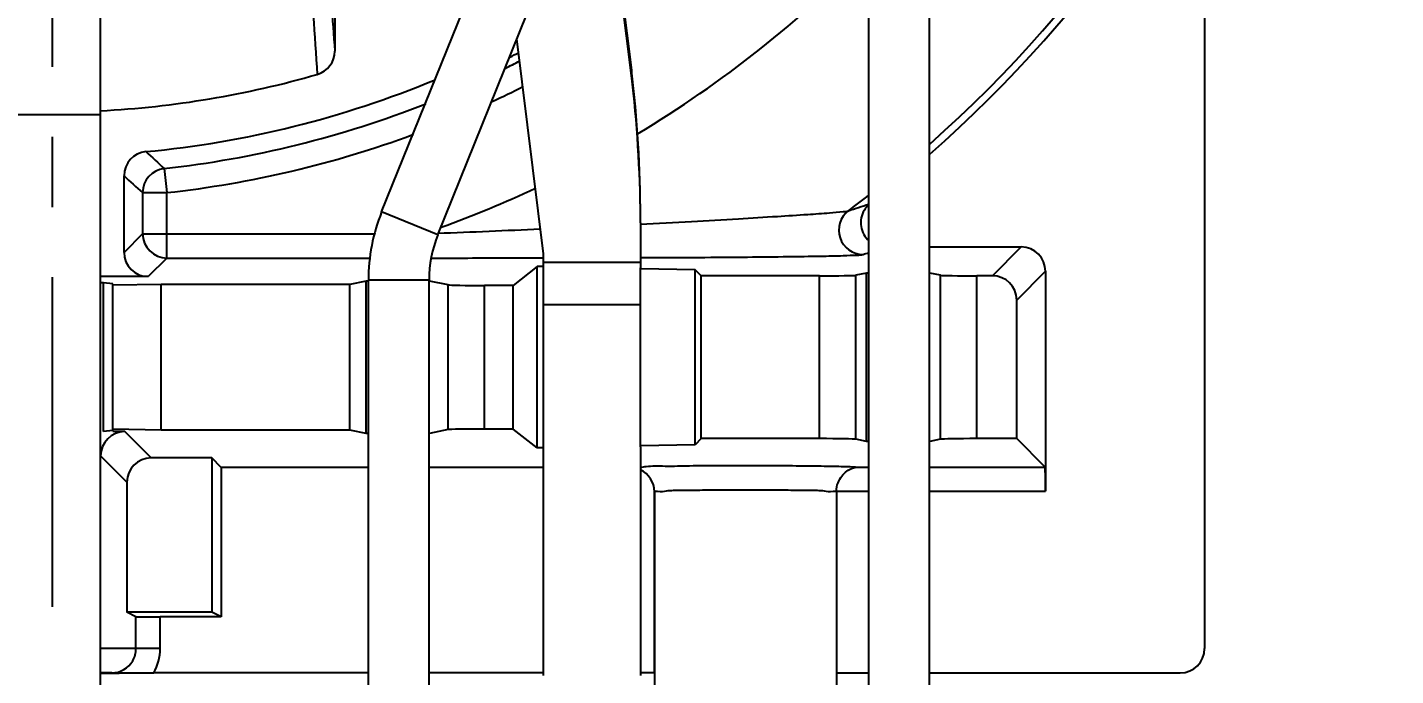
# Model space of a CAD drawing. Header units: millimetres. Extents: x 0 to 420, y 0 to 297.
# Drawn here: x 69.39 to 103.23, y 196.36 to 212.38 of the extents above; entities that cross this region are included whole.
import ezdxf

# ---------------------------------------------------------------- set-up
doc = ezdxf.new("R2010")
doc.units = ezdxf.units.MM
doc.header["$LTSCALE"] = 23.1
doc.linetypes.add('CENTER', pattern=[0.6, 0.375, -0.075, 0.075, -0.075])
doc.layers.get('0').update_dxf_attribs({"linetype": 'CONTINUOUS'})
for name, color, linetype in [('AUSFORMSCHRAEGEN', 7, 'CONTINUOUS'), ('BEZUGSACHSEN', 7, 'CONTINUOUS'), ('FASEN', 7, 'CONTINUOUS'), ('RUNDUNGEN', 7, 'CONTINUOUS'), ('ZEICHNUNGSBEMASSUNGEN', 7, 'CONTINUOUS')]:
    doc.layers.add(name, color=color, linetype=linetype)
doc.styles.get("Standard").update_dxf_attribs({"font": 'txt', "width": 0.7})
doc.dimstyles.new('DIMSTYLE_4', dxfattribs={"dimtxt": 3.5, "dimasz": 3.5, "dimexe": 0.18, "dimexo": 0.0625, "dimgap": 0.09, "dimtad": 1, "dimdec": 4, "dimlfac": 0.333333, "dimdsep": 46, "dimtxsty": 'STANDARD', "dimblk": '_FILLED', "dimblk1": '_FILLED', "dimblk2": '_FILLED', "dimcen": 0.09, "dimclrt": 5, "dimadec": 0, "dimazin": 0, "dimtp": 0.2, "dimtm": 0.2, "dimtfac": 1, "dimtdec": 4, "dimtofl": 0, "dimtmove": 0, "dimatfit": 3, "dimldrblk": '_FILLED', "dimfxl": 1, "dimtolj": 1, "dimarcsym": 0})

# ---------------------------------------------------------------- blocks, each defined once
blk = doc.blocks.new('_FILLED')
at = {"color": 0, "linetype": 'BYBLOCK'}
blk.add_solid([(0, 0), (-1, 0.125), (-1, -0.125)], dxfattribs=at)
blk = doc.blocks.new('*D18')
at = {"layer": 'ZEICHNUNGSBEMASSUNGEN', "color": 2, "linetype": 'CONTINUOUS'}
for p, q in [((107.501, 263.63), (107.501, 175.403)), ((32.501, 204.23), (32.501, 175.403)), ((32.501, 176.903), (70.001, 176.903)), ((107.501, 176.903), (70.001, 176.903))]:
    blk.add_line(p, q, dxfattribs=at)
at = {"layer": 'ZEICHNUNGSBEMASSUNGEN', "color": 2, "linetype": 'CONTINUOUS', "xscale": 3.5, "yscale": 3.5, "zscale": 3.5, "rotation": 180}
blk.add_blockref('_FILLED', (32.501, 176.903), dxfattribs=at)
at = {"layer": 'ZEICHNUNGSBEMASSUNGEN', "color": 2, "linetype": 'CONTINUOUS', "xscale": 3.5, "yscale": 3.5, "zscale": 3.5}
blk.add_blockref('_FILLED', (107.501, 176.903), dxfattribs=at)
at = {"layer": 'ZEICHNUNGSBEMASSUNGEN', "color": 5, "linetype": 'CONTINUOUS', "insert": (66.599, 181.309), "char_height": 3.5, "width": 22, "attachment_point": 2, "line_spacing_factor": 0.9}
blk.add_mtext('\\Q15.0;25{\\Ftxt.shx;\\W1.000000;\\H3.500000; }[.984]', dxfattribs=at)
blk = doc.blocks.new('*D19')
at = {"layer": 'ZEICHNUNGSBEMASSUNGEN', "color": 2, "linetype": 'CONTINUOUS'}
for p, q in [((99.701, 271.43), (23.889, 271.43)), ((25.389, 271.43), (25.389, 233.93)), ((25.389, 196.43), (25.389, 233.93)), ((40.301, 196.43), (23.889, 196.43))]:
    blk.add_line(p, q, dxfattribs=at)
at = {"layer": 'ZEICHNUNGSBEMASSUNGEN', "color": 2, "linetype": 'CONTINUOUS', "xscale": 3.5, "yscale": 3.5, "zscale": 3.5}
for p, rotation in [((25.389, 271.43), 90), ((25.389, 196.43), 270)]:
    blk.add_blockref('_FILLED', p, dxfattribs=dict(at, rotation=rotation))
at = {"layer": 'ZEICHNUNGSBEMASSUNGEN', "color": 5, "linetype": 'CONTINUOUS', "insert": (20.984, 234.564), "char_height": 3.5, "width": 22, "attachment_point": 2, "rotation": 90, "line_spacing_factor": 0.9}
blk.add_mtext('\\Q15.0;25{\\Ftxt.shx;\\W1.000000;\\H3.500000; }[.984]', dxfattribs=at)

msp = doc.modelspace()

# ---------------------------------------------------------------- linework, layer by layer
at = {"color": 3, "linetype": 'CONTINUOUS'}
for p, q in [((90.20021, 185.92731), (90.20021, 235.13029)), ((78.15128, 207.82056), (83.88276, 222.00647)), ((83.5932, 217.28559), (84.32759, 211.32723)), ((71.20121, 188.08719), (71.20121, 215.63029)), ((77.82361, 185.91554), (77.82361, 206.13483))]:
    msp.add_line(p, q, dxfattribs=at)
at = {"color": 7, "linetype": 'CONTINUOUS'}
for p, q in [((91.70021, 185.92731), (91.70021, 235.13029)), ((79.54206, 207.25865), (85.27354, 221.44456)), ((84.32759, 211.1965), (83.58086, 217.25503)), ((82.15121, 206.78371), (81.49646, 212.09596)), ((84.55121, 207.55433), (84.55121, 206.44263)), ((82.15121, 196.36209), (82.15121, 206.78371)), ((79.32361, 185.91554), (79.32361, 206.13483)), ((84.55121, 202.01611), (84.55121, 196.36209))]:
    msp.add_line(p, q, dxfattribs=at)
at = {"color": 9, "linetype": 'CONTINUOUS'}
for p, q in [((84.32759, 211.32723), (84.32759, 211.1965)), ((68.80121, 210.23029), (71.20121, 210.23029)), ((79.54206, 207.25865), (78.15128, 207.82056)), ((84.55121, 206.5736), (82.15121, 206.5736)), ((79.32361, 206.13483), (77.82361, 206.13483)), ((84.55121, 205.52805), (82.15121, 205.52805))]:
    msp.add_line(p, q, dxfattribs=at)
at = {"color": 3, "linetype": 'CONTINUOUS'}
for centre, radius, start, end in [((54.77787, 207.68504), 29.77334, 0.000045, 7.026627), ((82.32361, 206.13483), 4.5, 158, 180)]:
    msp.add_arc(centre, radius, start, end, dxfattribs=at)
at = {"color": 7, "linetype": 'CONTINUOUS'}
for centre, radius, start, end in [((54.77786, 207.55431), 29.77335, 0.251613, 7.026627), ((54.78575, 207.55433), 29.76545, 0.000004, 0.251637), ((82.32361, 206.13483), 3, 158, 180)]:
    msp.add_arc(centre, radius, start, end, dxfattribs=at)
at = {"layer": 'AUSFORMSCHRAEGEN', "color": 7, "linetype": 'CONTINUOUS'}
for p, q in [((82.00121, 206.47016), (81.40121, 206.00411)), ((82.15121, 206.47016), (82.00121, 206.47016)), ((82.00121, 201.99042), (82.00121, 206.47016)), ((84.55121, 202.01611), (84.55121, 206.44263)), ((85.90121, 206.39423), (84.55121, 206.41779)), ((77.77121, 206.11146), (77.36439, 206.03029)), ((77.82361, 206.11146), (77.77121, 206.11146)), ((77.77121, 202.34913), (77.77121, 206.11146)), ((86.05307, 206.24237), (85.90121, 206.39423)), ((85.90121, 202.06635), (85.90121, 206.39423)), ((86.05307, 202.21821), (86.05307, 206.24237)), ((90.20021, 206.31045), (90.14621, 206.31045)), ((90.14621, 202.15014), (90.14621, 206.31045)), ((71.27621, 206.06957), (71.20121, 206.06957)), ((71.50121, 206.04077), (71.27621, 206.06957)), ((71.27621, 202.39102), (71.27621, 206.06957)), ((71.50121, 202.41982), (71.50121, 206.04077)), ((72.70121, 206.03029), (71.50121, 206.00935)), ((77.36439, 206.03029), (72.70121, 206.03029)), ((72.70121, 202.43029), (72.70121, 206.03029)), ((77.36439, 202.43029), (77.36439, 206.03029)), ((81.40121, 202.45647), (81.40121, 206.00411)), ((71.50121, 202.41982), (71.27621, 202.39102)), ((72.70121, 202.43029), (71.50121, 202.45124)), ((77.36439, 202.43029), (72.70121, 202.43029)), ((77.77121, 202.34913), (77.36439, 202.43029)), ((82.00121, 201.99042), (81.40121, 202.45647)), ((77.82361, 202.34913), (77.77121, 202.34913)), ((85.90121, 202.06635), (84.55121, 202.04279)), ((86.05307, 202.21821), (85.90121, 202.06635)), ((90.20021, 202.15014), (90.14621, 202.15014)), ((74.18618, 201.50605), (73.95054, 201.74169)), ((73.95054, 201.74169), (73.95054, 197.93029)), ((82.15121, 201.99042), (82.00121, 201.99042)), ((74.18618, 201.50605), (74.18618, 197.81248)), ((71.85054, 201.14178), (71.85054, 197.93029)), ((73.95054, 197.93029), (71.85054, 197.93029)), ((72.07589, 197.81762), (71.85054, 197.93029)), ((74.18618, 197.81248), (72.6758, 197.81248)), ((74.18618, 197.81248), (73.95054, 197.93029))]:
    msp.add_line(p, q, dxfattribs=at)
at = {"layer": 'AUSFORMSCHRAEGEN', "color": 9, "linetype": 'CONTINUOUS'}
for p, q in [((72.07589, 197.03029), (72.07589, 197.81762)), ((72.6758, 197.03029), (72.6758, 197.81248))]:
    msp.add_line(p, q, dxfattribs=at)
at = {"layer": 'AUSFORMSCHRAEGEN', "color": 7, "linetype": 'CONTINUOUS'}
msp.add_arc((70.00121, 233.93029), 24.99578, 296.925798, 297.492682, dxfattribs=at)
msp.add_ellipse((72.6758, 197.81772), major_axis=(0.6, 0), ratio=0.00872687, start_param=-3.12413936, end_param=-1.57079633, dxfattribs=at)
at = {"layer": 'BEZUGSACHSEN', "color": 7, "linetype": 'CENTER'}
msp.add_line((70.00121, 233.93029), (70.00121, 198.06379), dxfattribs=at)
at = {"layer": 'BEZUGSACHSEN', "color": 7, "linetype": 'CONTINUOUS'}
for p, q in [((84.89621, 200.90596), (84.89621, 193.13029)), ((89.39621, 200.90596), (89.39621, 193.13029))]:
    msp.add_line(p, q, dxfattribs=at)
at = {"layer": 'FASEN', "color": 7, "linetype": 'CONTINUOUS'}
msp.add_line((76.99313, 213.23029), (76.99313, 211.79804), dxfattribs=at)
at = {"layer": 'RUNDUNGEN', "color": 7, "linetype": 'CONTINUOUS'}
for p, q in [((98.50121, 217.40164), (98.50121, 197.03027)), ((71.77992, 206.82133), (71.77992, 208.71361)), ((91.70021, 206.95454), (93.96878, 206.95454)), ((72.37983, 206.22143), (71.20121, 206.22143)), ((79.79739, 206.01845), (79.33121, 206.11146)), ((88.9803, 206.24237), (86.05307, 206.24237)), ((90.14621, 206.31045), (89.87688, 206.25671)), ((91.97554, 206.25671), (91.70621, 206.31045)), ((93.25661, 206.24237), (92.87211, 206.24237)), ((94.56869, 206.35463), (94.56869, 200.91643)), ((81.40121, 206.00411), (80.69396, 206.00411)), ((93.85652, 202.21821), (93.85652, 205.64246)), ((71.80112, 202.39102), (71.50121, 202.39102)), ((79.79739, 202.44213), (79.33121, 202.34913)), ((81.40121, 202.45647), (80.69396, 202.45647)), ((88.9803, 202.21821), (86.05307, 202.21821)), ((90.14621, 202.15014), (89.87688, 202.20387)), ((91.97554, 202.20387), (91.70621, 202.15014)), ((93.85652, 202.21821), (92.87211, 202.21821)), ((94.5584, 201.51634), (93.85652, 202.21821)), ((73.95054, 201.74169), (72.45045, 201.74169)), ((77.82361, 201.50605), (74.18618, 201.50605)), ((82.15121, 201.50605), (79.32361, 201.50605)), ((84.89621, 196.43029), (84.89621, 200.90596)), ((89.39621, 200.91643), (89.39621, 196.43029)), ((71.47562, 196.43029), (71.20121, 196.43029)), ((71.20121, 196.4257), (71.47562, 196.4257)), ((77.82361, 196.43029), (72.515, 196.43029)), ((82.15121, 196.43029), (79.32361, 196.43029)), ((84.89621, 196.43029), (84.55121, 196.43029)), ((89.39621, 196.43029), (90.20021, 196.43029)), ((91.70021, 196.43029), (97.90123, 196.43029))]:
    msp.add_line(p, q, dxfattribs=at)
at = {"layer": 'RUNDUNGEN', "color": 9, "linetype": 'CONTINUOUS'}
for p, q in [((72.77477, 208.89374), (72.84083, 208.29748)), ((72.24092, 208.29748), (72.84083, 208.29748)), ((72.24092, 208.29748), (72.24092, 207.28233)), ((72.84083, 206.68242), (72.84083, 208.29748)), ((72.24092, 207.28233), (71.77992, 206.82133)), ((72.24092, 207.28233), (77.97264, 207.28233)), ((93.25661, 206.24237), (93.96878, 206.95454)), ((72.84083, 206.68242), (72.37983, 206.22143)), ((72.84083, 206.68242), (77.85784, 206.68242)), ((82.11521, 206.68447), (82.151, 206.68452)), ((84.5508, 206.69089), (84.5835, 206.69102)), ((88.9803, 202.21821), (88.9803, 206.24237)), ((89.87688, 202.20387), (89.87688, 206.25671)), ((91.97554, 202.20387), (91.97554, 206.25671)), ((92.87211, 202.21821), (92.87211, 206.24237)), ((93.85652, 205.64246), (94.56869, 206.35463)), ((79.79739, 202.44213), (79.79739, 206.01845)), ((80.69396, 202.45647), (80.69396, 206.00411)), ((72.45045, 201.74169), (71.80112, 202.39102)), ((71.85054, 201.14178), (71.20121, 201.79111)), ((89.93234, 201.51634), (90.20021, 201.51634)), ((91.70021, 201.51634), (94.5584, 201.51634)), ((89.39621, 200.91643), (90.20021, 200.91643)), ((91.70021, 200.91643), (94.56869, 200.91643)), ((72.6758, 197.03029), (71.20121, 197.03029)), ((71.47562, 196.43029), (71.47562, 196.4257))]:
    msp.add_line(p, q, dxfattribs=at)
at = {"layer": 'RUNDUNGEN', "color": 7, "linetype": 'CONTINUOUS'}
for centre, radius, start, end in [((70.00121, 233.93029), 32.8665, 311.327294, 60.8467), ((76.39207, 211.79748), 0.60103, 286.165938, 0.05366), ((70.00121, 233.93029), 23.63802, 272.900415, 286.107613), ((70.00121, 233.93029), 24.72871, 275.388612, 292.533479), ((72.3798, 208.71363), 0.59988, 95.385884, 180.002728), ((84.2963, 200.90611), 0.59991, 359.985497, 64.79613), ((71.47567, 197.03062), 0.60032, 269.994772, 329.981733)]:
    msp.add_arc(centre, radius, start, end, dxfattribs=at)
at = {"layer": 'RUNDUNGEN', "color": 9, "linetype": 'CONTINUOUS'}
for centre, radius, start, end in [((70.00121, 233.93029), 32.68185, 311.615269, 61.127094), ((70.00121, 233.93029), 28.18254, 300.914374, 315.819499), ((1503.86643, 308.65242), 1430.62867, 183.78831135, 183.90512018), ((70.00121, 233.93029), 25.18971, 296.407754, 297.331999), ((70.00121, 233.93029), 25.78962, 294.957231, 296.834959), ((70.00121, 233.93029), 25.18971, 276.321486, 291.518561), ((70.00121, 233.93029), 25.78962, 276.321486, 290.277095), ((122.26377, 262.88824), 73.2432, 227.0122674, 227.4929936), ((72.84104, 208.29729), 0.60012, 96.33972, 179.981766), ((123.05079, 265.0498), 76.17394, 227.6950625, 228.1621838), ((70.00121, 233.93029), 28.18254, 289.971022, 295.100987), ((70.00121, 233.93029), 32.68185, 307.055746, 308.197193), ((90.05762, 207.37016), 0.60031, 127.160145, 269.895601), ((67.77983, 274.45703), 70.12107, 288.2119862, 288.6470923), ((72.84105, 207.28255), 0.60013, 180.020902, 269.9791), ((66.31813, 555.50881), 348.46378, 272.174629, 272.5916974), ((67.72457, 273.40524), 70.27792, 288.5278949, 288.651491), ((71.4761, 197.0303), 0.59979, 329.981733, 359.99931), ((71.47494, 197.03056), 1.20086, 330.008652, 359.986984)]:
    msp.add_arc(centre, radius, start, end, dxfattribs=at)
at = {"layer": 'RUNDUNGEN', "color": 7, "linetype": 'CONTINUOUS'}
for centre, major_axis, ratio, start_param, end_param in [((72.38001, 206.82152), (0.42439, 0.42439), 0.99969546, -3.92683852, -2.35634678), ((93.9686, 206.35445), (0.42439, 0.42439), 0.99969546, -0.78524587, 0.78524587), ((88.9803, 206.25808), (0.9, 0), 0.01745506, -1.57079633, -0.08726646), ((92.87211, 206.25808), (0.9, 0), 0.01745506, -3.05432619, -1.57079633), ((93.25643, 205.64228), (0.42439, 0.42439), 0.99969546, -0.78524587, 0.78524587), ((80.69396, 206.01982), (0.9, 0), 0.01745506, -3.05432619, -1.57079633), ((71.8013, 201.79093), (-0.42439, 0.42439), 0.99969546, -0.78524587, 0.78524587), ((80.69396, 202.44077), (0.9, 0), 0.01745506, 1.57079633, 3.05432619), ((88.9803, 202.2025), (0.9, 0), 0.01745506, 0.08726646, 1.57079633), ((92.87211, 202.2025), (0.9, 0), 0.01745506, 1.57079633, 3.05432619), ((72.45063, 201.1416), (-0.42439, 0.42439), 0.99969546, -0.78524587, 0.78524587), ((94.55822, 200.91643), (0, 0.6), 0.01745506, -1.57079633, -0.01745329), ((97.90119, 197.03031), (-0.4243, 0.4243), 0.99992385, 2.35623257, 3.92695274)]:
    msp.add_ellipse(centre, major_axis=major_axis, ratio=ratio, start_param=start_param, end_param=end_param, dxfattribs=at)
at = {"layer": 'RUNDUNGEN', "color": 9, "linetype": 'CONTINUOUS'}
for points, knots in [([(76.82222, 214.13029), (76.85032, 213.74567), (76.90722, 212.96825), (76.96427, 212.19084), (76.99313, 211.79804)], [0, 0, 0, 0, 0.49473597, 1, 1, 1, 1]), ([(84.55293, 207.52138), (84.97348, 207.54303), (85.78116, 207.58584), (86.90912, 207.64973), (87.8681, 207.7062), (88.61854, 207.75728), (89.16255, 207.78988), (89.49409, 207.82864), (89.65335, 207.83314), (89.69502, 207.84855)], [0, 0, 0, 0, 0.24514857, 0.47085789, 0.65776832, 0.8042462, 0.90914817, 0.97413603, 1, 1, 1, 1]), ([(84.5835, 206.69102), (85.05196, 206.69285), (85.92424, 206.69697), (87.13206, 206.70604), (88.13567, 206.7152), (88.92351, 206.72976), (89.49569, 206.73506), (89.84487, 206.75958), (90.01246, 206.75516), (90.05652, 206.76989)], [0, 0, 0, 0, 0.25672587, 0.47801401, 0.66198511, 0.80656753, 0.9102765, 0.97454244, 1, 1, 1, 1]), ([(79.37474, 206.68243), (79.98016, 206.68247), (80.89364, 206.68286), (81.80713, 206.68398), (82.11521, 206.68447)], [0, 0, 0, 0, 0.66275086, 1, 1, 1, 1]), ([(84.55237, 201.51188), (84.60217, 201.5159), (84.77892, 201.55219), (85.21647, 201.53445), (85.79757, 201.55335), (86.48953, 201.55393), (87.22254, 201.5564), (87.95171, 201.55413), (88.62377, 201.54897), (89.19207, 201.5415), (89.61636, 201.5311), (89.84693, 201.52328), (89.93234, 201.51634)], [0, 0, 0, 0, 0.02883515, 0.11558578, 0.22812091, 0.35872308, 0.49805206, 0.63637335, 0.76397442, 0.87179121, 0.95235589, 1, 1, 1, 1]), ([(84.89621, 200.90596), (84.8964, 200.93172), (85.05588, 200.89948), (85.22058, 200.94783), (85.59945, 200.9365), (86.04283, 200.95212), (86.57686, 200.95393), (87.14496, 200.95661), (87.71313, 200.95395), (88.24742, 200.95215), (88.69119, 200.93653), (89.07063, 200.9479), (89.23579, 200.8994), (89.39601, 200.93192), (89.39621, 200.90596)], [0, 0, 0, 0, 0.01716546, 0.06715759, 0.14657549, 0.24995723, 0.37044849, 0.49971432, 0.62900369, 0.74953991, 0.85303632, 0.93254802, 0.98270503, 1, 1, 1, 1])]:
    msp.add_open_spline(points, degree=3, knots=knots, dxfattribs=at)
at = {"layer": 'RUNDUNGEN', "color": 7, "linetype": 'CONTINUOUS'}
for points, knots in [([(90.19857, 208.00012), (90.15607, 207.96178), (90.07279, 207.862), (89.99921, 207.67428), (89.99472, 207.45926), (90.06334, 207.2602), (90.15007, 207.15184), (90.19957, 207.10751)], [0, 0, 0, 0, 0.1709169, 0.38212926, 0.59206253, 0.80193031, 1, 1, 1, 1]), ([(89.39621, 200.91643), (89.39621, 200.98798), (89.4254, 201.12434), (89.52193, 201.29443), (89.64749, 201.41789), (89.78614, 201.49499), (89.88531, 201.51532), (89.93234, 201.51634)], [0, 0, 0, 0, 0.2446458, 0.46416057, 0.66104441, 0.83917633, 1, 1, 1, 1]), ([(71.47562, 196.4257), (71.49308, 196.4257), (71.52672, 196.42581), (71.57644, 196.42611), (71.6258, 196.42646), (71.67768, 196.42685), (71.73419, 196.42727), (71.79673, 196.42771), (71.86639, 196.42818), (71.94419, 196.42865), (72.03159, 196.42911), (72.13081, 196.42955), (72.24434, 196.42994), (72.37413, 196.43022), (72.4663, 196.43029), (72.51532, 196.43029)], [0, 0, 0, 0, 0.05039569, 0.0970529, 0.1434741, 0.19282675, 0.24675207, 0.30650856, 0.37328694, 0.4477565, 0.53099176, 0.62549161, 0.73404224, 0.85855661, 1, 1, 1, 1])]:
    msp.add_open_spline(points, degree=3, knots=knots, dxfattribs=at)

# ---------------------------------------------------------------- dimensions: what is measured, and where the dimension line sits
at = {"layer": 'ZEICHNUNGSBEMASSUNGEN', "color": 2, "linetype": 'CONTINUOUS'}
dim = msp.add_linear_dim(base=(25.38939, 271.43029), p1=(40.30121, 196.43029), p2=(99.70121, 271.43029), angle=90, dimstyle='DIMSTYLE_4', dxfattribs=at)
dim.commit()
dim.dimension.update_dxf_attribs({"geometry": '*D19', "text_midpoint": (24.04974, 233.05564), "dimtype": 160})
dim = msp.add_linear_dim(base=(107.50121, 176.90349), p1=(32.50121, 204.23029), p2=(107.50121, 263.63029), dimstyle='DIMSTYLE_4', dxfattribs=at)
dim.commit()
dim.dimension.update_dxf_attribs({"geometry": '*D18', "text_midpoint": (64.91155, 179.55936), "dimtype": 160})

doc.saveas('drawing.dxf')
